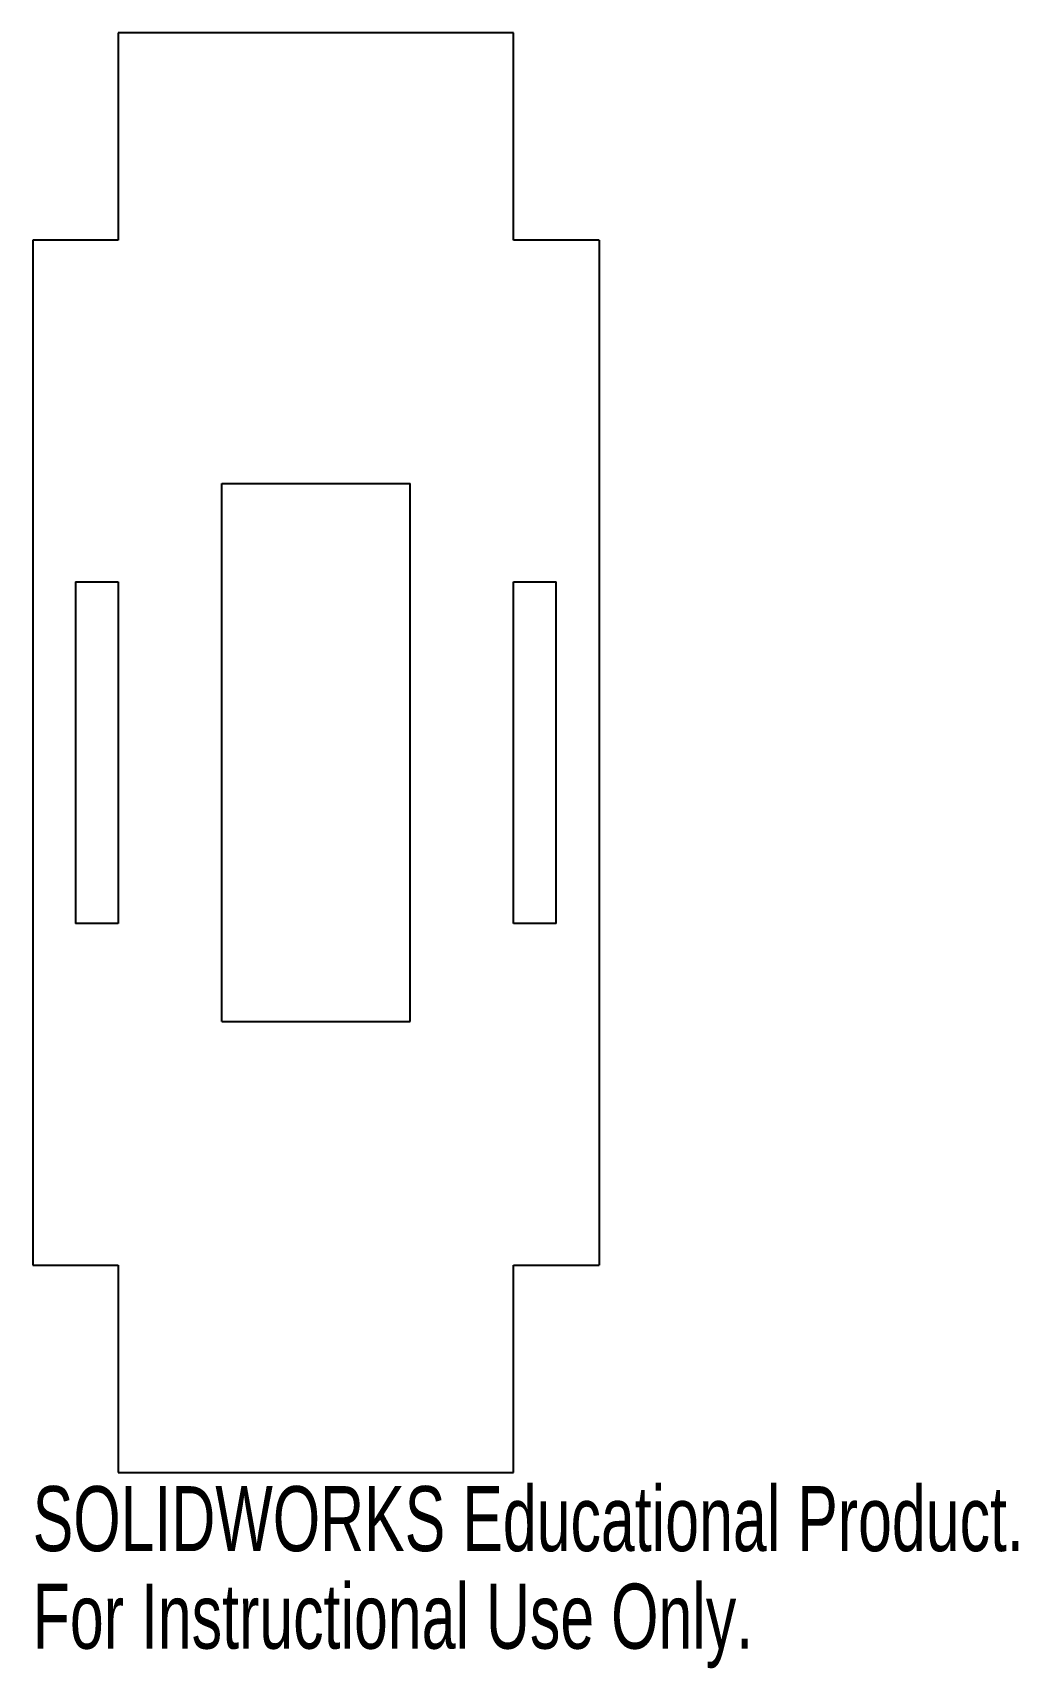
# Model space of a CAD drawing. Header units: millimetres. Extents: x -21 to 52, y -68 to 54.
import ezdxf

# ---------------------------------------------------------------- set-up
doc = ezdxf.new("R2010")
doc.units = ezdxf.units.MM
doc.styles.add('SLDTEXTSTYLE0', font='TXT', dxfattribs={"width": 0.7})

msp = doc.modelspace()

# ---------------------------------------------------------------- linework, layer by layer
at = {"color": 7, "linetype": 'Continuous', "lineweight": 25}
for p, q in [((14.7, 53.51285), (-14.7, 53.51285)), ((-14.7, 53.51285), (-14.7, 38.1)), ((14.7, 38.1), (14.7, 53.51285)), ((-14.7, 38.1), (-21.05, 38.1)), ((-21.05, 38.1), (-21.05, -38.1)), ((21.05, 38.1), (14.7, 38.1)), ((21.05, 38.1), (21.05, -38.1)), ((-7, -20), (-7, 20)), ((-7, 20), (7, 20)), ((7, -20), (7, 20)), ((-17.875, 12.7), (-17.875, -12.7)), ((-17.875, 12.7), (-14.7, 12.7)), ((-14.7, 12.7), (-14.7, -12.7)), ((14.7, -12.7), (14.7, 12.7)), ((14.7, 12.7), (17.875, 12.7)), ((17.875, -12.7), (17.875, 12.7)), ((-14.7, -12.7), (-17.875, -12.7)), ((17.875, -12.7), (14.7, -12.7)), ((-7, -20), (7, -20)), ((-21.05, -38.1), (-14.7, -38.1)), ((-14.7, -38.1), (-14.7, -53.51285)), ((14.7, -53.51285), (14.7, -38.1)), ((14.7, -38.1), (21.05, -38.1)), ((-14.7, -53.51285), (14.7, -53.51285))]:
    msp.add_line(p, q, dxfattribs=at)

# ---------------------------------------------------------------- texts
at = {"color": 7, "linetype": 'Continuous', "char_height": 4.83362, "attachment_point": 1, "style": 'SLDTEXTSTYLE0'}
for s, insert in [('SOLIDWORKS Educational Product.', (-21.05, -54.53242)), ('For Instructional Use Only.', (-21.05, -61.78285))]:
    msp.add_mtext(s, dxfattribs=dict(at, insert=insert))

doc.saveas('drawing.dxf')
